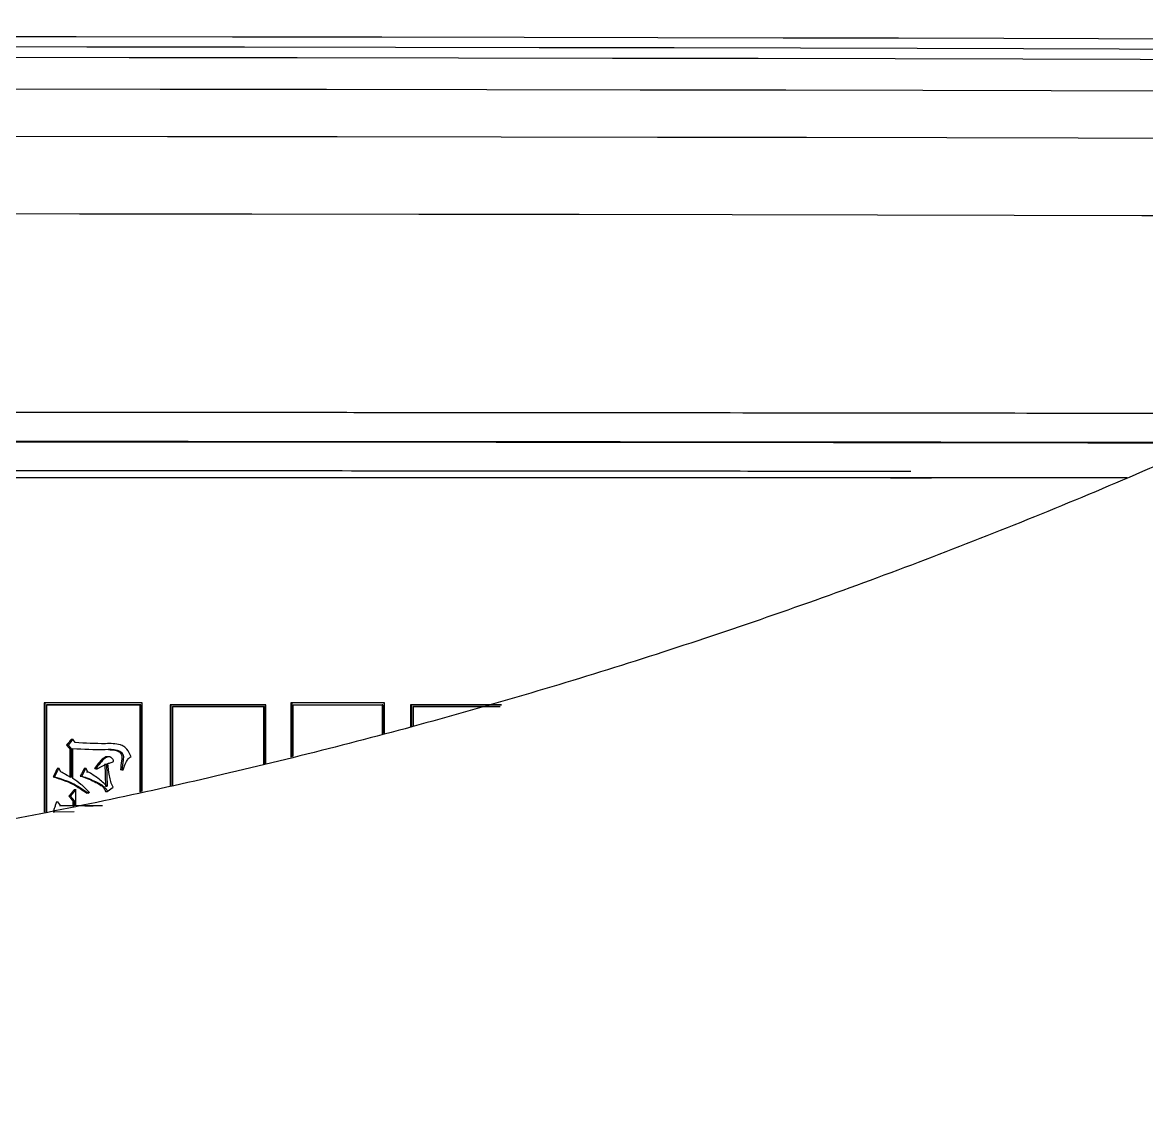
# Model space of a CAD drawing. Header units: millimetres. Extents: x 2028 to 4172, y 863 to 2379.
# Drawn here: x 2916.12 to 2947.07, y 1105.59 to 1135.24 of the extents above; entities that cross this region are included whole.
import ezdxf

# ---------------------------------------------------------------- set-up
doc = ezdxf.new("R2010")
doc.units = ezdxf.units.MM

msp = doc.modelspace()

# ---------------------------------------------------------------- linework, layer by layer
at = {"color": 7, "linetype": 'Continuous', "lineweight": 25}
for p, q in [((2940.02, 1122.711), (2941.152, 1122.711)), ((2919.397, 1116.512), (2916.722, 1116.512)), ((2916.722, 1116.512), (2916.722, 1113.501)), ((2916.742, 1116.512), (2916.722, 1116.512)), ((2916.742, 1116.512), (2916.742, 1113.505)), ((2916.784, 1116.462), (2916.784, 1113.514)), ((2919.356, 1116.462), (2919.377, 1116.462)), ((2919.356, 1116.462), (2919.356, 1114.058)), ((2919.377, 1114.062), (2919.377, 1116.462)), ((2919.397, 1116.512), (2919.418, 1116.512)), ((2919.418, 1114.071), (2919.418, 1116.512)), ((2922.8, 1116.462), (2920.186, 1116.462)), ((2920.186, 1116.462), (2920.186, 1114.233)), ((2920.208, 1116.462), (2920.186, 1116.462)), ((2920.208, 1116.462), (2920.208, 1114.238)), ((2922.8, 1116.462), (2922.823, 1116.462)), ((2922.823, 1114.844), (2922.823, 1116.462)), ((2923.515, 1116.512), (2923.515, 1115.021)), ((2926.062, 1116.512), (2923.515, 1116.512)), ((2923.515, 1116.512), (2923.539, 1116.512)), ((2923.539, 1116.512), (2923.539, 1115.027)), ((2923.578, 1115.037), (2923.578, 1116.462)), ((2926.048, 1116.462), (2926.023, 1116.462)), ((2926.023, 1116.462), (2926.023, 1115.662)), ((2926.048, 1116.462), (2926.048, 1115.669)), ((2926.062, 1116.512), (2926.087, 1116.512)), ((2926.087, 1115.679), (2926.087, 1116.512)), ((2926.811, 1116.462), (2926.811, 1115.864)), ((2926.837, 1116.462), (2926.811, 1116.462)), ((2926.837, 1116.462), (2926.837, 1115.871)), ((2929.285, 1116.462), (2926.863, 1116.462)), ((2929.285, 1116.462), (2929.312, 1116.462)), ((2920.249, 1116.412), (2920.249, 1114.247)), ((2922.76, 1116.412), (2922.783, 1116.412)), ((2922.76, 1116.412), (2922.76, 1114.828)), ((2922.783, 1114.833), (2922.783, 1116.412)), ((2926.876, 1116.412), (2926.876, 1115.881)), ((2929.247, 1116.412), (2929.274, 1116.412)), ((2917.336, 1115.353), (2917.376, 1115.353)), ((2917.511, 1115.515), (2917.376, 1115.353)), ((2917.376, 1115.353), (2917.466, 1115.245)), ((2917.426, 1115.245), (2917.426, 1114.455)), ((2917.426, 1115.245), (2917.466, 1115.245)), ((2917.466, 1115.245), (2917.466, 1114.455)), ((2917.471, 1115.515), (2917.511, 1115.515)), ((2917.574, 1115.418), (2917.511, 1115.515)), ((2917.511, 1114.434), (2917.511, 1115.256)), ((2917.123, 1114.715), (2917.006, 1114.477)), ((2917.084, 1114.715), (2917.123, 1114.715)), ((2917.178, 1114.618), (2917.123, 1114.715)), ((2917.87, 1114.715), (2917.754, 1114.499)), ((2917.83, 1114.715), (2917.87, 1114.715)), ((2917.924, 1114.618), (2917.87, 1114.715)), ((2917.884, 1114.618), (2917.924, 1114.618)), ((2918.135, 1114.693), (2918.117, 1114.726)), ((2918.157, 1114.726), (2918.117, 1114.726)), ((2918.135, 1114.693), (2918.175, 1114.693)), ((2918.175, 1114.693), (2918.157, 1114.726)), ((2918.175, 1114.693), (2918.435, 1114.834)), ((2918.394, 1114.834), (2918.412, 1114.217)), ((2918.435, 1114.834), (2918.453, 1114.217)), ((2918.858, 1114.672), (2918.822, 1114.672)), ((2918.864, 1114.672), (2918.822, 1114.672)), ((2918.858, 1114.672), (2918.899, 1114.672)), ((2918.899, 1114.672), (2918.864, 1114.672)), ((2916.967, 1114.477), (2917.006, 1114.477)), ((2917.714, 1114.499), (2917.754, 1114.499)), ((2917.592, 1114.131), (2917.439, 1113.947)), ((2917.552, 1114.131), (2917.592, 1114.131)), ((2917.592, 1113.676), (2917.592, 1114.131)), ((2917.929, 1114.044), (2917.902, 1114.023)), ((2917.942, 1114.023), (2917.902, 1114.023)), ((2917.969, 1114.044), (2917.942, 1114.023)), ((2918.412, 1114.217), (2918.453, 1114.217)), ((2918.412, 1114.077), (2918.453, 1114.077)), ((2918.453, 1114.077), (2918.623, 1114.196)), ((2917.057, 1113.785), (2917.096, 1113.785)), ((2917.178, 1113.676), (2917.096, 1113.785)), ((2917.507, 1113.676), (2917.139, 1113.676)), ((2917.547, 1113.676), (2917.178, 1113.676)), ((2917.399, 1113.947), (2917.439, 1113.947)), ((2917.439, 1113.947), (2917.547, 1113.817)), ((2917.507, 1113.817), (2917.507, 1113.676)), ((2917.507, 1113.817), (2917.547, 1113.817)), ((2917.507, 1113.676), (2917.547, 1113.676)), ((2917.547, 1113.817), (2917.547, 1113.676)), ((2917.841, 1113.676), (2918.069, 1113.678)), ((2918.325, 1113.681), (2917.861, 1113.676)), ((2916.967, 1113.514), (2917.006, 1113.514)), ((2917.006, 1113.514), (2917.547, 1113.525))]:
    msp.add_line(p, q, dxfattribs=at)
at = {"color": 7, "linetype": 'Continuous', "lineweight": 25, "flags": 128}
for points in [[(2851.978, 1134.851), (2856.234, 1134.856), (2860.656, 1134.861), (2865.22, 1134.865), (2869.902, 1134.868), (2874.676, 1134.87), (2879.518, 1134.872), (2884.403, 1134.873), (2889.303, 1134.873), (2894.194, 1134.872), (2899.049, 1134.871), (2903.843, 1134.868), (2908.55, 1134.865), (2913.145, 1134.862), (2917.604, 1134.857), (2921.904, 1134.852), (2926.021, 1134.847), (2929.934, 1134.84), (2933.622, 1134.834), (2937.065, 1134.826), (2940.246, 1134.818), (2943.148, 1134.81), (2945.754, 1134.801), (2948.052, 1134.792)], [(2948.641, 1134.501), (2946.321, 1134.51), (2943.689, 1134.519), (2940.76, 1134.527), (2937.548, 1134.535), (2934.071, 1134.543), (2930.347, 1134.55), (2926.396, 1134.556), (2922.239, 1134.562), (2917.897, 1134.567), (2913.395, 1134.572), (2908.755, 1134.575), (2904.002, 1134.578), (2899.162, 1134.58), (2894.259, 1134.582), (2889.321, 1134.582), (2884.373, 1134.582), (2879.441, 1134.582), (2874.552, 1134.58), (2869.731, 1134.578), (2865.004, 1134.574), (2860.396, 1134.571), (2855.931, 1134.566), (2851.633, 1134.561)], [(2949.837, 1134.215), (2946.899, 1134.224), (2943.666, 1134.233), (2940.154, 1134.241), (2936.381, 1134.249), (2932.365, 1134.256), (2928.126, 1134.262), (2923.685, 1134.268), (2919.064, 1134.273), (2914.287, 1134.277), (2909.376, 1134.281), (2904.357, 1134.284), (2899.254, 1134.286), (2894.092, 1134.288), (2888.897, 1134.288), (2883.696, 1134.288), (2878.513, 1134.287), (2873.374, 1134.285), (2868.305, 1134.283), (2863.331, 1134.28), (2858.478, 1134.276), (2853.767, 1134.271), (2849.225, 1134.265)], [(2947.717, 1133.354), (2944.449, 1133.363), (2940.917, 1133.371), (2937.138, 1133.378), (2933.129, 1133.385), (2928.908, 1133.392), (2924.496, 1133.397), (2919.912, 1133.402), (2915.178, 1133.407), (2910.316, 1133.41), (2905.348, 1133.413), (2900.297, 1133.416), (2895.186, 1133.417), (2890.04, 1133.418), (2884.882, 1133.418), (2879.736, 1133.417), (2874.626, 1133.416), (2869.575, 1133.413), (2864.607, 1133.41), (2859.745, 1133.407), (2855.011, 1133.402), (2850.427, 1133.397)], [(2948.541, 1132.049), (2945.194, 1132.058), (2941.579, 1132.066), (2937.712, 1132.074), (2933.613, 1132.081), (2929.3, 1132.087), (2924.792, 1132.093), (2920.111, 1132.098), (2915.279, 1132.103), (2910.318, 1132.106), (2905.25, 1132.109), (2900.1, 1132.111), (2894.891, 1132.113), (2889.648, 1132.114), (2884.395, 1132.114), (2879.156, 1132.113), (2873.955, 1132.111), (2868.818, 1132.109), (2863.766, 1132.106), (2858.825, 1132.102), (2854.016, 1132.097), (2849.363, 1132.092)], [(2851.888, 1129.976), (2856.619, 1129.981), (2861.488, 1129.985), (2866.473, 1129.988), (2871.553, 1129.991), (2876.705, 1129.993), (2881.904, 1129.994), (2887.129, 1129.994), (2892.355, 1129.994), (2897.559, 1129.993), (2902.718, 1129.991), (2907.809, 1129.988), (2912.807, 1129.985), (2917.692, 1129.981), (2922.442, 1129.977), (2927.034, 1129.971), (2931.448, 1129.965), (2935.664, 1129.959), (2939.664, 1129.951), (2943.429, 1129.944), (2946.943, 1129.935), (2950.19, 1129.927)]]:
    msp.add_lwpolyline(points, dxfattribs=at)
at = {"color": 7, "linetype": 'Continuous', "lineweight": 25}
for points, knots in [([(2887.028, 1090.605), (2889.588, 1090.63), (2893.169, 1090.665), (2898.438, 1090.943), (2902.902, 1091.279), (2908.219, 1091.844), (2913.788, 1092.618), (2919.601, 1093.628), (2925.572, 1094.884), (2931.648, 1096.394), (2937.786, 1098.165), (2943.951, 1100.199), (2950.115, 1102.499), (2956.252, 1105.064), (2962.34, 1107.894), (2968.359, 1110.988), (2974.292, 1114.343), (2980.121, 1117.955), (2985.831, 1121.82), (2991.407, 1125.935), (2996.834, 1130.292), (3002.1, 1134.886), (3007.191, 1139.711), (3012.096, 1144.758), (3016.803, 1150.021), (3021.3, 1155.491), (3025.579, 1161.159), (3029.627, 1167.017), (3033.437, 1173.053), (3036.999, 1179.259), (3040.304, 1185.624), (3043.345, 1192.136), (3046.114, 1198.785), (3048.604, 1205.56), (3050.81, 1212.447), (3052.724, 1219.436), (3054.343, 1226.514), (3055.661, 1233.668), (3056.674, 1240.885), (3057.378, 1248.152), (3057.771, 1255.456), (3057.85, 1262.784), (3057.613, 1270.122), (3057.059, 1277.457), (3056.186, 1284.774), (3054.996, 1292.061), (3053.488, 1299.304), (3051.663, 1306.488), (3049.523, 1313.601), (3047.069, 1320.629), (3044.304, 1327.557), (3041.231, 1334.374), (3037.854, 1341.064), (3034.176, 1347.616), (3030.203, 1354.016), (3025.938, 1360.252), (3021.387, 1366.31), (3016.555, 1372.178), (3011.448, 1377.844), (3006.071, 1383.297), (3000.624, 1388.345), (2995.151, 1392.997), (2989.693, 1397.266), (2984.068, 1401.309), (2978.286, 1405.117), (2972.359, 1408.685), (2966.296, 1412.007), (2960.111, 1415.077), (2953.814, 1417.891), (2947.42, 1420.443), (2940.945, 1422.729), (2934.407, 1424.745), (2927.832, 1426.488), (2921.26, 1427.953), (2914.766, 1429.134), (2908.476, 1430.031), (2902.953, 1430.615), (2898.07, 1430.982), (2893.246, 1431.222), (2887.271, 1431.339), (2881.754, 1431.229), (2876.485, 1430.957), (2872.021, 1430.62), (2866.705, 1430.055), (2861.136, 1429.281), (2855.322, 1428.271), (2849.351, 1427.015), (2843.275, 1425.504), (2837.137, 1423.734), (2830.972, 1421.699), (2824.808, 1419.4), (2818.672, 1416.835), (2812.583, 1414.004), (2806.564, 1410.911), (2800.631, 1407.556), (2794.802, 1403.944), (2789.092, 1400.078), (2783.517, 1395.964), (2778.089, 1391.607), (2772.824, 1387.013), (2767.732, 1382.188), (2762.828, 1377.141), (2758.121, 1371.878), (2753.623, 1366.408), (2749.345, 1360.739), (2745.296, 1354.882), (2741.486, 1348.846), (2737.925, 1342.64), (2734.62, 1336.275), (2731.577, 1329.763), (2728.815, 1323.111), (2726.478, 1316.829), (2725.2, 1312.724), (2724.636, 1310.916)], [0, 0, 0, 0, 0.010207, 0.014274, 0.021037, 0.028056, 0.035587, 0.043451, 0.051578, 0.059911, 0.06841, 0.077044, 0.085791, 0.094634, 0.103558, 0.112554, 0.121612, 0.130726, 0.13989, 0.149098, 0.158347, 0.167633, 0.176954, 0.186306, 0.195688, 0.205098, 0.214535, 0.223996, 0.233481, 0.242989, 0.252518, 0.262068, 0.271639, 0.281229, 0.290838, 0.300466, 0.310113, 0.319778, 0.329461, 0.339162, 0.348881, 0.358618, 0.368373, 0.378146, 0.387938, 0.397748, 0.407578, 0.417427, 0.427296, 0.437185, 0.447097, 0.457031, 0.466988, 0.47697, 0.486979, 0.497016, 0.507082, 0.517181, 0.527315, 0.537488, 0.547704, 0.556915, 0.566123, 0.575327, 0.584526, 0.593719, 0.602905, 0.612082, 0.621247, 0.630396, 0.639524, 0.64862, 0.657668, 0.666638, 0.675463, 0.683979, 0.691963, 0.697606, 0.703501, 0.71122, 0.721427, 0.725494, 0.732257, 0.739276, 0.746807, 0.754671, 0.762798, 0.771131, 0.77963, 0.788264, 0.797011, 0.805853, 0.814778, 0.823774, 0.832832, 0.841946, 0.85111, 0.860318, 0.869567, 0.878853, 0.888174, 0.897526, 0.906908, 0.916318, 0.925755, 0.935216, 0.944701, 0.954208, 0.963738, 0.973288, 0.982858, 0.992449, 1, 1, 1, 1]), ([(3031.758, 1218.877), (3031.457, 1217.815), (3030.521, 1214.51), (3028.614, 1209.059), (3026.056, 1202.531), (3023.171, 1196.12), (3019.986, 1189.832), (3016.498, 1183.683), (3012.713, 1177.687), (3008.637, 1171.858), (3004.274, 1166.209), (2999.63, 1160.754), (2994.711, 1155.504), (2989.702, 1150.648), (2984.647, 1146.176), (2979.589, 1142.078), (2974.36, 1138.204), (2968.973, 1134.562), (2963.437, 1131.159), (2957.764, 1128.001), (2951.967, 1125.094), (2946.059, 1122.443), (2940.056, 1120.054), (2933.973, 1117.932), (2927.834, 1116.079), (2921.667, 1114.501), (2915.522, 1113.202), (2909.514, 1112.19), (2903.947, 1111.479), (2899.101, 1111.034), (2894.631, 1110.756), (2890.726, 1110.618), (2888.127, 1110.609), (2887.079, 1110.605)], [0, 0, 0, 0, 0.017078, 0.053144, 0.089298, 0.125545, 0.161888, 0.198335, 0.23489, 0.271563, 0.308361, 0.345297, 0.382382, 0.419634, 0.453214, 0.486783, 0.520336, 0.55387, 0.58738, 0.62086, 0.654303, 0.687696, 0.721023, 0.754256, 0.787351, 0.820228, 0.85273, 0.884498, 0.914491, 0.939551, 0.959781, 0.98378, 1, 1, 1, 1]), ([(2887.461, 1124.523), (2889.893, 1124.523), (2894.739, 1124.523), (2901.917, 1124.522), (2907.763, 1124.521), (2912.321, 1124.519), (2915.668, 1124.518), (2918.944, 1124.516), (2922.142, 1124.514), (2925.257, 1124.512), (2929.211, 1124.509), (2934.006, 1124.505), (2939.56, 1124.499), (2944.909, 1124.492), (2948.613, 1124.487), (2950.286, 1124.483), (2950.492, 1124.483)], [0, 0, 0, 0, 0.099314, 0.197878, 0.29569, 0.344327, 0.392776, 0.441037, 0.48911, 0.536996, 0.584693, 0.676006, 0.773113, 0.876014, 0.984707, 1, 1, 1, 1]), ([(2887.457, 1123.722), (2889.819, 1123.722), (2894.658, 1123.722), (2902.022, 1123.721), (2909.579, 1123.719), (2917.23, 1123.716), (2924.85, 1123.711), (2932.317, 1123.705), (2939.411, 1123.698), (2944.983, 1123.691), (2947.779, 1123.686), (2948.711, 1123.684)], [0, 0, 0, 0, 0.099936, 0.20465, 0.314142, 0.428413, 0.547463, 0.671293, 0.799904, 0.933297, 1, 1, 1, 1]), ([(2887.457, 1123.709), (2887.763, 1123.709), (2888.574, 1123.709), (2889.996, 1123.71), (2891.508, 1123.71), (2892.715, 1123.71), (2893.609, 1123.71), (2894.579, 1123.71), (2895.814, 1123.709), (2897.028, 1123.709), (2898.176, 1123.709), (2899.457, 1123.709), (2901.292, 1123.709), (2902.971, 1123.708), (2904.32, 1123.708), (2905.129, 1123.708), (2905.984, 1123.708), (2906.884, 1123.707), (2907.828, 1123.707), (2910.762, 1123.706), (2915.309, 1123.704), (2921.002, 1123.701), (2925.672, 1123.698), (2929.387, 1123.695), (2932.216, 1123.693), (2934.226, 1123.691), (2935.411, 1123.689), (2935.971, 1123.689), (2936.133, 1123.689), (2936.185, 1123.689), (2936.203, 1123.689), (2936.21, 1123.689), (2936.212, 1123.689), (2936.213, 1123.689), (2936.214, 1123.689), (2936.214, 1123.689), (2936.214, 1123.689), (2936.214, 1123.689), (2936.214, 1123.689), (2936.482, 1123.688), (2937.165, 1123.688), (2938.42, 1123.686), (2939.929, 1123.684), (2941.327, 1123.683), (2942.346, 1123.681), (2943.119, 1123.68), (2943.944, 1123.679), (2944.93, 1123.678), (2945.906, 1123.676), (2946.707, 1123.675), (2947.486, 1123.674), (2948.123, 1123.673), (2948.561, 1123.672), (2948.683, 1123.672)], [0, 0, 0, 0, 0.012973, 0.034337, 0.060199, 0.077036, 0.085541, 0.098133, 0.118255, 0.138092, 0.149882, 0.167263, 0.192912, 0.228649, 0.239676, 0.251395, 0.263806, 0.27691, 0.290705, 0.305192, 0.405966, 0.493675, 0.568315, 0.629883, 0.678375, 0.713791, 0.736127, 0.74239, 0.744295, 0.745005, 0.745236, 0.745322, 0.745357, 0.745372, 0.745378, 0.745381, 0.745382, 0.745383, 0.745383, 0.745383, 0.760108, 0.782989, 0.815582, 0.846332, 0.865142, 0.876857, 0.893505, 0.916185, 0.939041, 0.956594, 0.969065, 0.991384, 1, 1, 1, 1]), ([(2940.586, 1122.882), (2939.737, 1122.883), (2937.812, 1122.886), (2934.649, 1122.889), (2931.225, 1122.892), (2926.235, 1122.896), (2919.413, 1122.901), (2910.515, 1122.905), (2901.364, 1122.908), (2892.117, 1122.908), (2882.897, 1122.908), (2876.867, 1122.906), (2873.871, 1122.905)], [0, 0, 0, 0, 0.048952, 0.110958, 0.16991, 0.225807, 0.358661, 0.489986, 0.619783, 0.748051, 0.87479, 1, 1, 1, 1]), ([(2946.542, 1122.711), (2945.786, 1122.711), (2943.344, 1122.711), (2938.776, 1122.711), (2933.696, 1122.711), (2928.312, 1122.711), (2923.783, 1122.711), (2917.892, 1122.711), (2913.008, 1122.711), (2906.343, 1122.711), (2902.05, 1122.711), (2899.046, 1122.711)], [0, 0, 0, 0, 0.063071, 0.203688, 0.344307, 0.414547, 0.555165, 0.625405, 0.766021, 0.83626, 1, 1, 1, 1]), ([(2919.418, 1116.512), (2919.152, 1116.512), (2918.621, 1116.512), (2917.729, 1116.512), (2917.101, 1116.512), (2916.742, 1116.512)], [0, 0, 0, 0, 0.300086, 0.600172, 1, 1, 1, 1]), ([(2919.377, 1116.462), (2919.111, 1116.462), (2918.579, 1116.462), (2917.715, 1116.462), (2917.115, 1116.462), (2916.784, 1116.462)], [0, 0, 0, 0, 0.309667, 0.619335, 1, 1, 1, 1]), ([(2916.784, 1116.462), (2917.038, 1116.462), (2917.554, 1116.462), (2918.412, 1116.462), (2919.013, 1116.462), (2919.356, 1116.462)], [0, 0, 0, 0, 0.294871, 0.597185, 1, 1, 1, 1]), ([(2922.823, 1116.462), (2922.564, 1116.462), (2922.045, 1116.462), (2921.174, 1116.462), (2920.559, 1116.462), (2920.208, 1116.462)], [0, 0, 0, 0, 0.3000859, 0.6001718, 1, 1, 1, 1]), ([(2926.087, 1116.512), (2925.835, 1116.512), (2925.329, 1116.512), (2924.481, 1116.512), (2923.881, 1116.512), (2923.539, 1116.512)], [0, 0, 0, 0, 0.300086, 0.600172, 1, 1, 1, 1]), ([(2923.578, 1116.462), (2923.836, 1116.462), (2924.35, 1116.462), (2925.174, 1116.462), (2925.737, 1116.462), (2926.048, 1116.462)], [0, 0, 0, 0, 0.309667, 0.619335, 1, 1, 1, 1]), ([(2923.578, 1116.462), (2923.778, 1116.462), (2924.185, 1116.462), (2925.002, 1116.462), (2925.615, 1116.462), (2926.023, 1116.462)], [0, 0, 0, 0, 0.242842, 0.4952944, 1, 1, 1, 1]), ([(2929.312, 1116.462), (2929.067, 1116.462), (2928.577, 1116.462), (2927.753, 1116.462), (2927.17, 1116.462), (2926.837, 1116.462)], [0, 0, 0, 0, 0.300086, 0.600172, 1, 1, 1, 1]), ([(2922.783, 1116.412), (2922.524, 1116.412), (2922.004, 1116.412), (2921.16, 1116.412), (2920.573, 1116.412), (2920.249, 1116.412)], [0, 0, 0, 0, 0.309667, 0.619335, 1, 1, 1, 1]), ([(2920.249, 1116.412), (2920.455, 1116.412), (2920.873, 1116.412), (2921.712, 1116.412), (2922.341, 1116.412), (2922.76, 1116.412)], [0, 0, 0, 0, 0.243669, 0.495846, 1, 1, 1, 1]), ([(2929.274, 1116.412), (2929.029, 1116.412), (2928.539, 1116.412), (2927.74, 1116.412), (2927.183, 1116.412), (2926.876, 1116.412)], [0, 0, 0, 0, 0.309667, 0.619335, 1, 1, 1, 1]), ([(2926.876, 1116.412), (2927.069, 1116.412), (2927.464, 1116.412), (2928.257, 1116.412), (2928.851, 1116.412), (2929.247, 1116.412)], [0, 0, 0, 0, 0.241953, 0.494702, 1, 1, 1, 1]), ([(2917.471, 1115.515), (2917.449, 1115.488), (2917.404, 1115.434), (2917.359, 1115.38), (2917.336, 1115.353)], [0, 0, 0, 0, 0.5, 1, 1, 1, 1]), ([(2917.336, 1115.353), (2917.347, 1115.341), (2917.367, 1115.316), (2917.397, 1115.28), (2917.417, 1115.257), (2917.426, 1115.245)], [0, 0, 0, 0, 0.346323, 0.673162, 1, 1, 1, 1]), ([(2917.511, 1115.256), (2917.805, 1115.241), (2918.209, 1115.222), (2918.656, 1115.243), (2918.816, 1115.181), (2918.872, 1115.126), (2918.9, 1115.071), (2918.904, 1115.005), (2918.885, 1114.872), (2918.873, 1114.76), (2918.864, 1114.672)], [0, 0, 0, 0, 0.489233, 0.672718, 0.735367, 0.76608, 0.796242, 0.828596, 0.864188, 1, 1, 1, 1]), ([(2919.113, 1115.029), (2919.081, 1115.103), (2919.034, 1115.214), (2918.919, 1115.315), (2918.723, 1115.399), (2918.264, 1115.379), (2917.85, 1115.402), (2917.574, 1115.418)], [0, 0, 0, 0, 0.132026, 0.196101, 0.258534, 0.505562, 1, 1, 1, 1]), ([(2918.487, 1115.227), (2918.502, 1115.226), (2918.575, 1115.221), (2918.674, 1115.223), (2918.772, 1115.18), (2918.823, 1115.136), (2918.853, 1115.083), (2918.865, 1115.009), (2918.841, 1114.872), (2918.83, 1114.752), (2918.822, 1114.672)], [0, 0, 0, 0, 0.059261, 0.277391, 0.368105, 0.4594, 0.520103, 0.580915, 0.717891, 1, 1, 1, 1]), ([(2918.479, 1115.025), (2918.476, 1115.026), (2918.458, 1115.033), (2918.415, 1115.024), (2918.318, 1114.977), (2918.223, 1114.86), (2918.147, 1114.764), (2918.117, 1114.726)], [0, 0, 0, 0, 0.016217, 0.1216, 0.261121, 0.702097, 1, 1, 1, 1]), ([(2918.471, 1114.845), (2918.502, 1114.853), (2918.55, 1114.865), (2918.603, 1114.882), (2918.622, 1114.898), (2918.626, 1114.905), (2918.629, 1114.91), (2918.63, 1114.916), (2918.63, 1114.924), (2918.625, 1114.94), (2918.612, 1114.961), (2918.589, 1114.99), (2918.554, 1115.016), (2918.506, 1115.032), (2918.456, 1115.024), (2918.41, 1115.003), (2918.356, 1114.958), (2918.269, 1114.869), (2918.202, 1114.783), (2918.157, 1114.726)], [0, 0, 0, 0, 0.12083, 0.185578, 0.200463, 0.207293, 0.213836, 0.220353, 0.227161, 0.24221, 0.277123, 0.31159, 0.371541, 0.433275, 0.493638, 0.554959, 0.617623, 0.744187, 1, 1, 1, 1]), ([(2918.899, 1114.672), (2918.92, 1114.743), (2918.952, 1114.85), (2919.02, 1114.957), (2919.069, 1115.007), (2919.099, 1115.021), (2919.113, 1115.029)], [0, 0, 0, 0, 0.509381, 0.758484, 0.880594, 1, 1, 1, 1]), ([(2917.084, 1114.715), (2917.07, 1114.685), (2917.043, 1114.631), (2917.004, 1114.551), (2916.98, 1114.502), (2916.967, 1114.477)], [0, 0, 0, 0, 0.374291, 0.687145, 1, 1, 1, 1]), ([(2917.466, 1114.455), (2917.414, 1114.483), (2917.317, 1114.535), (2917.222, 1114.591), (2917.178, 1114.618)], [0, 0, 0, 0, 0.532976, 1, 1, 1, 1]), ([(2917.83, 1114.715), (2917.815, 1114.686), (2917.787, 1114.635), (2917.749, 1114.563), (2917.725, 1114.52), (2917.714, 1114.499)], [0, 0, 0, 0, 0.402508, 0.701255, 1, 1, 1, 1]), ([(2918.453, 1114.217), (2918.37, 1114.293), (2918.205, 1114.444), (2918.017, 1114.56), (2917.924, 1114.618)], [0, 0, 0, 0, 0.5023466, 1, 1, 1, 1]), ([(2918.623, 1114.196), (2918.597, 1114.244), (2918.546, 1114.342), (2918.506, 1114.565), (2918.485, 1114.733), (2918.471, 1114.845)], [0, 0, 0, 0, 0.2461025, 0.4965719, 1, 1, 1, 1]), ([(2916.967, 1114.477), (2917.153, 1114.42), (2917.485, 1114.317), (2917.774, 1114.113), (2917.902, 1114.023)], [0, 0, 0, 0, 0.55646, 1, 1, 1, 1]), ([(2917.006, 1114.477), (2917.172, 1114.427), (2917.505, 1114.326), (2917.796, 1114.124), (2917.942, 1114.023)], [0, 0, 0, 0, 0.496751, 1, 1, 1, 1]), ([(2917.969, 1114.044), (2917.892, 1114.123), (2917.75, 1114.267), (2917.586, 1114.381), (2917.511, 1114.434)], [0, 0, 0, 0, 0.5414486, 1, 1, 1, 1]), ([(2917.714, 1114.499), (2917.843, 1114.454), (2918.039, 1114.385), (2918.251, 1114.266), (2918.367, 1114.178), (2918.397, 1114.111), (2918.412, 1114.077)], [0, 0, 0, 0, 0.4932792, 0.7531003, 0.8752204, 1, 1, 1, 1]), ([(2917.754, 1114.499), (2917.882, 1114.452), (2918.107, 1114.371), (2918.347, 1114.242), (2918.442, 1114.125), (2918.451, 1114.087), (2918.453, 1114.077)], [0, 0, 0, 0, 0.494165, 0.869161, 0.966217, 1, 1, 1, 1]), ([(2917.552, 1114.131), (2917.531, 1114.106), (2917.496, 1114.063), (2917.445, 1114.001), (2917.415, 1113.965), (2917.399, 1113.947)], [0, 0, 0, 0, 0.407433, 0.703717, 1, 1, 1, 1]), ([(2917.057, 1113.785), (2917.047, 1113.753), (2917.027, 1113.692), (2916.997, 1113.602), (2916.977, 1113.543), (2916.967, 1113.514)], [0, 0, 0, 0, 0.35122, 0.67561, 1, 1, 1, 1]), ([(2917.399, 1113.947), (2917.41, 1113.934), (2917.431, 1113.909), (2917.467, 1113.866), (2917.492, 1113.835), (2917.507, 1113.817)], [0, 0, 0, 0, 0.288603, 0.577204, 1, 1, 1, 1]), ([(2917.861, 1113.676), (2917.811, 1113.676), (2917.721, 1113.676), (2917.631, 1113.676), (2917.592, 1113.676)], [0, 0, 0, 0, 0.56, 1, 1, 1, 1]), ([(2917.841, 1113.676), (2917.804, 1113.676), (2917.731, 1113.676), (2917.637, 1113.676), (2917.592, 1113.676)], [0, 0, 0, 0, 0.510364, 1, 1, 1, 1]), ([(2918.325, 1113.681), (2918.271, 1113.68), (2918.182, 1113.679), (2918.083, 1113.678), (2918.033, 1113.678), (2917.991, 1113.677), (2917.929, 1113.677), (2917.871, 1113.676), (2917.841, 1113.676)], [0, 0, 0, 0, 0.346989, 0.56406, 0.627993, 0.665176, 0.826013, 1, 1, 1, 1])]:
    msp.add_open_spline(points, degree=3, knots=knots, dxfattribs=at)

doc.saveas('drawing.dxf')
